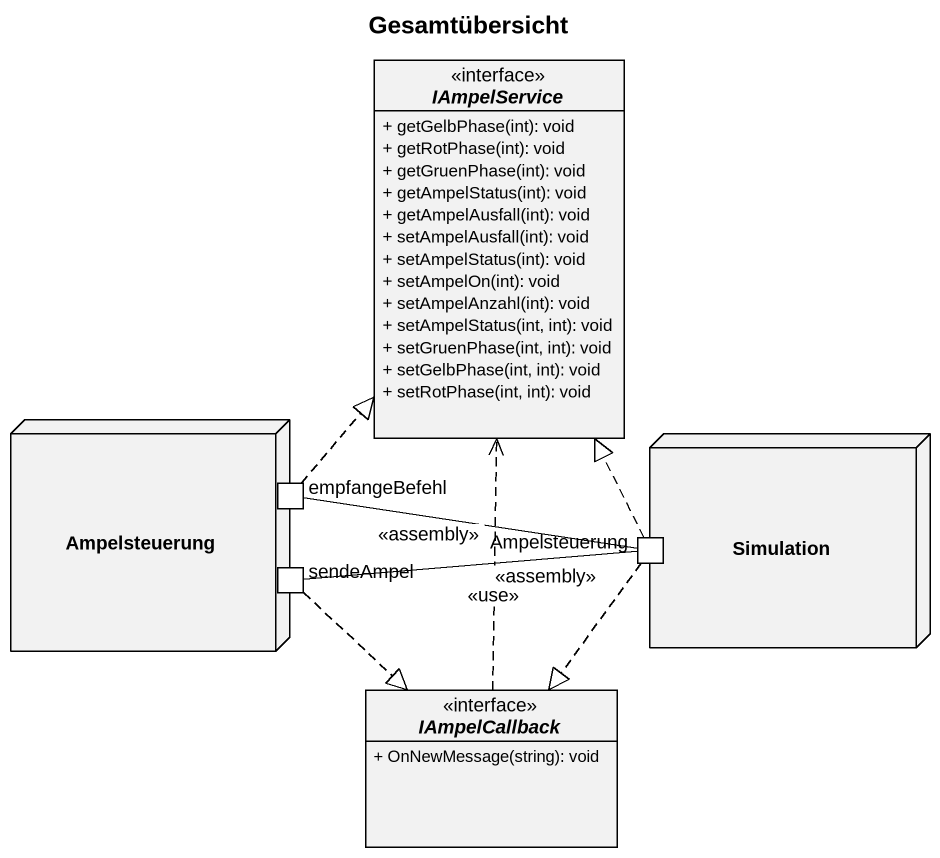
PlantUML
@startuml
title Gesamtübersicht
allowmixing
hide circle
hide empty members
skinparam classAttributeIconSize 0
interface IAmpelService {
  + getGelbPhase(int): void
  + getRotPhase(int): void
  + getGruenPhase(int): void
  + getAmpelStatus(int): void
  + getAmpelAusfall(int): void
  + setAmpelAusfall(int): void
  + setAmpelStatus(int): void
  + setAmpelOn(int): void
  + setAmpelAnzahl(int): void
  + setAmpelStatus(int, int): void
  + setGruenPhase(int, int): void
  + setGelbPhase(int, int): void
  + setRotPhase(int, int): void
}
node Ampelsteuerung {
  port empfangeBefehl
  port sendeAmpel
}
node Simulation {
  port "Ampelsteuerung" as Ampelsteuerung_2
}
interface IAmpelCallback {
  + OnNewMessage(string): void
}
empfangeBefehl .up.|> IAmpelService
empfangeBefehl -right- Ampelsteuerung_2 : <<assembly>>
sendeAmpel ..|> IAmpelCallback
Ampelsteuerung_2 .up.|> IAmpelService
Ampelsteuerung_2 -left- sendeAmpel : <<assembly>>
Ampelsteuerung_2 ..|> IAmpelCallback
IAmpelCallback .up.> IAmpelService : <<use>>
@enduml
